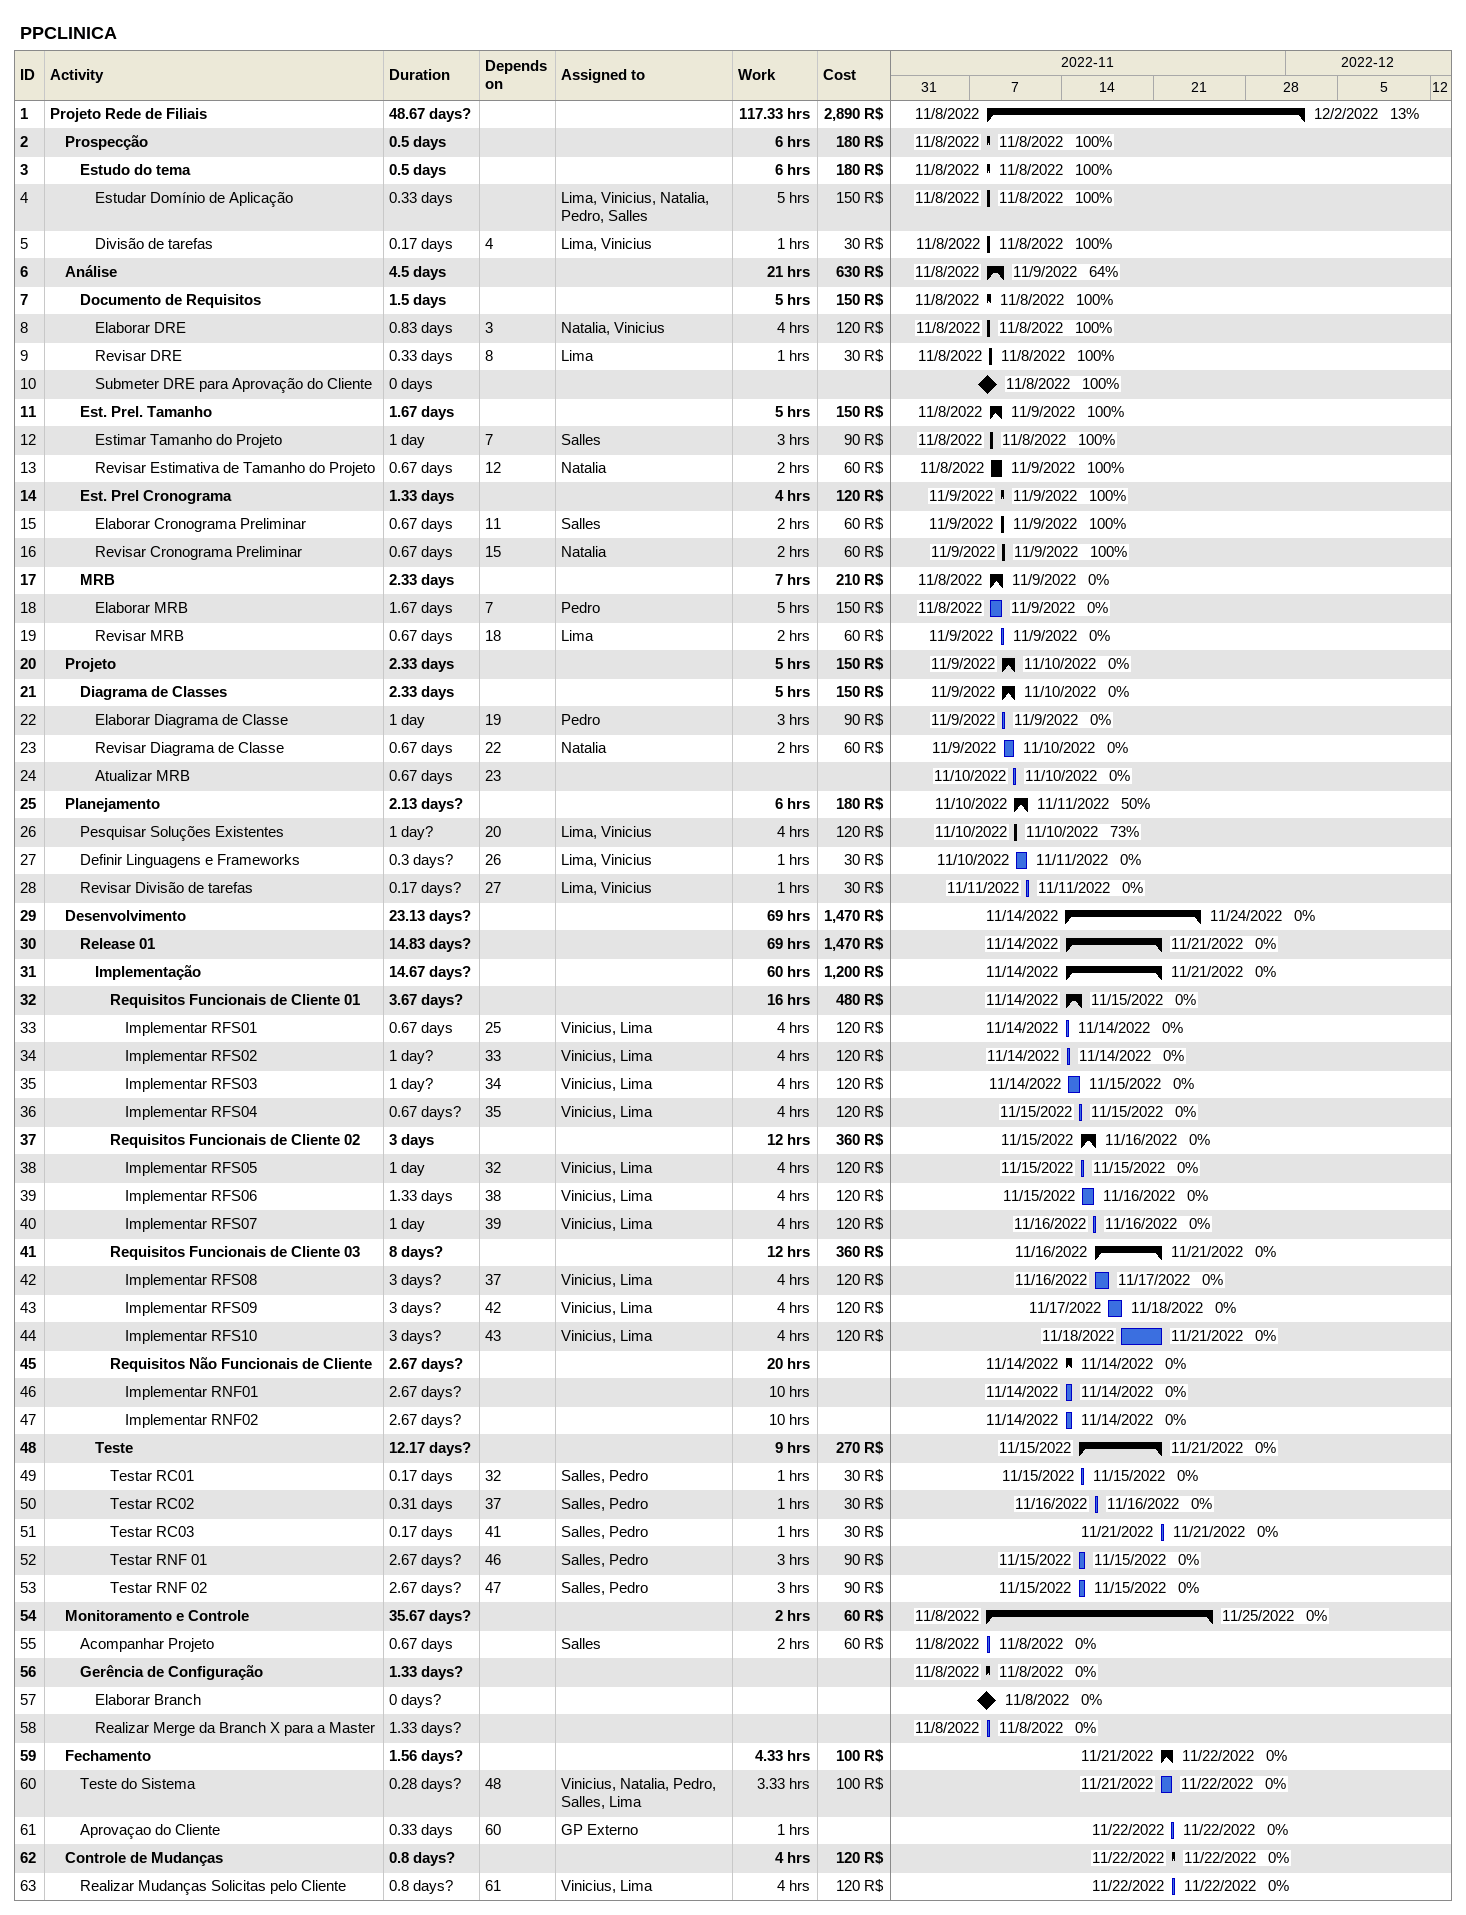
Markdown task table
PPCLINICA

| ID | Level | Task | Duration | Start | Finish | Predecessors | Resources | % complete | Work (h) | Cost (R$) |
|---|---|---|---|---|---|---|---|---|---|---|
| 1 | 1 | **Projeto Rede de Filiais** | 48.67d? | 2022-11-08 | 2022-12-02 |  |  | 13 | 117.33 | 2890 |
| 2 | 2 | **Prospecção** | 0.5d | 2022-11-08 | 2022-11-08 |  |  | 100 | 6 | 180 |
| 3 | 3 | **Estudo do tema** | 0.5d | 2022-11-08 | 2022-11-08 |  |  | 100 | 6 | 180 |
| 4 | 4 | Estudar Domínio de Aplicação | 0.33d | 2022-11-08 | 2022-11-08 |  | Lima, Vinicius, Natalia, Pedro, Salles | 100 | 5 | 150 |
| 5 | 4 | Divisão de tarefas | 0.17d | 2022-11-08 | 2022-11-08 | 4 | Lima, Vinicius | 100 | 1 | 30 |
| 6 | 2 | **Análise** | 4.5d | 2022-11-08 | 2022-11-09 |  |  | 64 | 21 | 630 |
| 7 | 3 | **Documento de Requisitos** | 1.5d | 2022-11-08 | 2022-11-08 |  |  | 100 | 5 | 150 |
| 8 | 4 | Elaborar DRE | 0.83d | 2022-11-08 | 2022-11-08 | 3 | Natalia, Vinicius | 100 | 4 | 120 |
| 9 | 4 | Revisar DRE | 0.33d | 2022-11-08 | 2022-11-08 | 8 | Lima | 100 | 1 | 30 |
| 10 | 4 | Submeter DRE para Aprovação do Cliente | 0d | 2022-11-08 | 2022-11-08 |  |  | 100 |  |  |
| 11 | 3 | **Est. Prel. Tamanho** | 1.67d | 2022-11-08 | 2022-11-09 |  |  | 100 | 5 | 150 |
| 12 | 4 | Estimar Tamanho do Projeto | 1d | 2022-11-08 | 2022-11-08 | 7 | Salles | 100 | 3 | 90 |
| 13 | 4 | Revisar Estimativa de Tamanho do Projeto | 0.67d | 2022-11-08 | 2022-11-09 | 12 | Natalia | 100 | 2 | 60 |
| 14 | 3 | **Est. Prel Cronograma** | 1.33d | 2022-11-09 | 2022-11-09 |  |  | 100 | 4 | 120 |
| 15 | 4 | Elaborar Cronograma Preliminar | 0.67d | 2022-11-09 | 2022-11-09 | 11 | Salles | 100 | 2 | 60 |
| 16 | 4 | Revisar Cronograma Preliminar | 0.67d | 2022-11-09 | 2022-11-09 | 15 | Natalia | 100 | 2 | 60 |
| 17 | 3 | **MRB** | 2.33d | 2022-11-08 | 2022-11-09 |  |  | 0 | 7 | 210 |
| 18 | 4 | Elaborar MRB | 1.67d | 2022-11-08 | 2022-11-09 | 7 | Pedro | 0 | 5 | 150 |
| 19 | 4 | Revisar MRB | 0.67d | 2022-11-09 | 2022-11-09 | 18 | Lima | 0 | 2 | 60 |
| 20 | 2 | **Projeto** | 2.33d | 2022-11-09 | 2022-11-10 |  |  | 0 | 5 | 150 |
| 21 | 3 | **Diagrama de Classes** | 2.33d | 2022-11-09 | 2022-11-10 |  |  | 0 | 5 | 150 |
| 22 | 4 | Elaborar Diagrama de Classe | 1d | 2022-11-09 | 2022-11-09 | 19 | Pedro | 0 | 3 | 90 |
| 23 | 4 | Revisar Diagrama de Classe | 0.67d | 2022-11-09 | 2022-11-10 | 22 | Natalia | 0 | 2 | 60 |
| 24 | 4 | Atualizar MRB | 0.67d | 2022-11-10 | 2022-11-10 | 23 |  | 0 |  |  |
| 25 | 2 | **Planejamento** | 2.13d? | 2022-11-10 | 2022-11-11 |  |  | 50 | 6 | 180 |
| 26 | 3 | Pesquisar Soluções Existentes | 1d? | 2022-11-10 | 2022-11-10 | 20 | Lima, Vinicius | 73 | 4 | 120 |
| 27 | 3 | Definir Linguagens e Frameworks | 0.3d? | 2022-11-10 | 2022-11-11 | 26 | Lima, Vinicius | 0 | 1 | 30 |
| 28 | 3 | Revisar Divisão de tarefas | 0.17d? | 2022-11-11 | 2022-11-11 | 27 | Lima, Vinicius | 0 | 1 | 30 |
| 29 | 2 | **Desenvolvimento** | 23.13d? | 2022-11-14 | 2022-11-24 |  |  | 0 | 69 | 1470 |
| 30 | 3 | **Release 01** | 14.83d? | 2022-11-14 | 2022-11-21 |  |  | 0 | 69 | 1470 |
| 31 | 4 | **Implementação** | 14.67d? | 2022-11-14 | 2022-11-21 |  |  | 0 | 60 | 1200 |
| 32 | 5 | **Requisitos Funcionais de Cliente 01** | 3.67d? | 2022-11-14 | 2022-11-15 |  |  | 0 | 16 | 480 |
| 33 | 6 | Implementar RFS01 | 0.67d | 2022-11-14 | 2022-11-14 | 25 | Vinicius, Lima | 0 | 4 | 120 |
| 34 | 6 | Implementar RFS02 | 1d? | 2022-11-14 | 2022-11-14 | 33 | Vinicius, Lima | 0 | 4 | 120 |
| 35 | 6 | Implementar RFS03 | 1d? | 2022-11-14 | 2022-11-15 | 34 | Vinicius, Lima | 0 | 4 | 120 |
| 36 | 6 | Implementar RFS04 | 0.67d? | 2022-11-15 | 2022-11-15 | 35 | Vinicius, Lima | 0 | 4 | 120 |
| 37 | 5 | **Requisitos Funcionais de Cliente 02** | 3d | 2022-11-15 | 2022-11-16 |  |  | 0 | 12 | 360 |
| 38 | 6 | Implementar RFS05 | 1d | 2022-11-15 | 2022-11-15 | 32 | Vinicius, Lima | 0 | 4 | 120 |
| 39 | 6 | Implementar RFS06 | 1.33d | 2022-11-15 | 2022-11-16 | 38 | Vinicius, Lima | 0 | 4 | 120 |
| 40 | 6 | Implementar RFS07 | 1d | 2022-11-16 | 2022-11-16 | 39 | Vinicius, Lima | 0 | 4 | 120 |
| 41 | 5 | **Requisitos Funcionais de Cliente 03** | 8d? | 2022-11-16 | 2022-11-21 |  |  | 0 | 12 | 360 |
| 42 | 6 | Implementar RFS08 | 3d? | 2022-11-16 | 2022-11-17 | 37 | Vinicius, Lima | 0 | 4 | 120 |
| 43 | 6 | Implementar RFS09 | 3d? | 2022-11-17 | 2022-11-18 | 42 | Vinicius, Lima | 0 | 4 | 120 |
| 44 | 6 | Implementar RFS10 | 3d? | 2022-11-18 | 2022-11-21 | 43 | Vinicius, Lima | 0 | 4 | 120 |
| 45 | 5 | **Requisitos Não Funcionais de Cliente** | 2.67d? | 2022-11-14 | 2022-11-14 |  |  | 0 | 20 |  |
| 46 | 6 | Implementar RNF01 | 2.67d? | 2022-11-14 | 2022-11-14 |  |  | 0 | 10 |  |
| 47 | 6 | Implementar RNF02 | 2.67d? | 2022-11-14 | 2022-11-14 |  |  | 0 | 10 |  |
| 48 | 4 | **Teste** | 12.17d? | 2022-11-15 | 2022-11-21 |  |  | 0 | 9 | 270 |
| 49 | 5 | Testar RC01 | 0.17d | 2022-11-15 | 2022-11-15 | 32 | Salles, Pedro | 0 | 1 | 30 |
| 50 | 5 | Testar RC02 | 0.31d | 2022-11-16 | 2022-11-16 | 37 | Salles, Pedro | 0 | 1 | 30 |
| 51 | 5 | Testar RC03 | 0.17d | 2022-11-21 | 2022-11-21 | 41 | Salles, Pedro | 0 | 1 | 30 |
| 52 | 5 | Testar RNF 01 | 2.67d? | 2022-11-15 | 2022-11-15 | 46 | Salles, Pedro | 0 | 3 | 90 |
| 53 | 5 | Testar RNF 02 | 2.67d? | 2022-11-15 | 2022-11-15 | 47 | Salles, Pedro | 0 | 3 | 90 |
| 54 | 2 | **Monitoramento e Controle** | 35.67d? | 2022-11-08 | 2022-11-25 |  |  | 0 | 2 | 60 |
| 55 | 3 | Acompanhar Projeto | 0.67d | 2022-11-08 | 2022-11-08 |  | Salles | 0 | 2 | 60 |
| 56 | 3 | **Gerência de Configuração** | 1.33d? | 2022-11-08 | 2022-11-08 |  |  | 0 |  |  |
| 57 | 4 | Elaborar Branch | 0d? | 2022-11-08 | 2022-11-08 |  |  | 0 |  |  |
| 58 | 4 | Realizar Merge da Branch X para a Master | 1.33d? | 2022-11-08 | 2022-11-08 |  |  | 0 |  |  |
| 59 | 2 | **Fechamento** | 1.56d? | 2022-11-21 | 2022-11-22 |  |  | 0 | 4.33 | 100 |
| 60 | 3 | Teste do Sistema | 0.28d? | 2022-11-21 | 2022-11-22 | 48 | Vinicius, Natalia, Pedro, Salles, Lima | 0 | 3.33 | 100 |
| 61 | 3 | Aprovaçao do Cliente | 0.33d | 2022-11-22 | 2022-11-22 | 60 | GP Externo | 0 | 1 |  |
| 62 | 2 | **Controle de Mudanças** | 0.8d? | 2022-11-22 | 2022-11-22 |  |  | 0 | 4 | 120 |
| 63 | 3 | Realizar Mudanças Solicitas pelo Cliente | 0.8d? | 2022-11-22 | 2022-11-22 | 61 | Vinicius, Lima | 0 | 4 | 120 |
